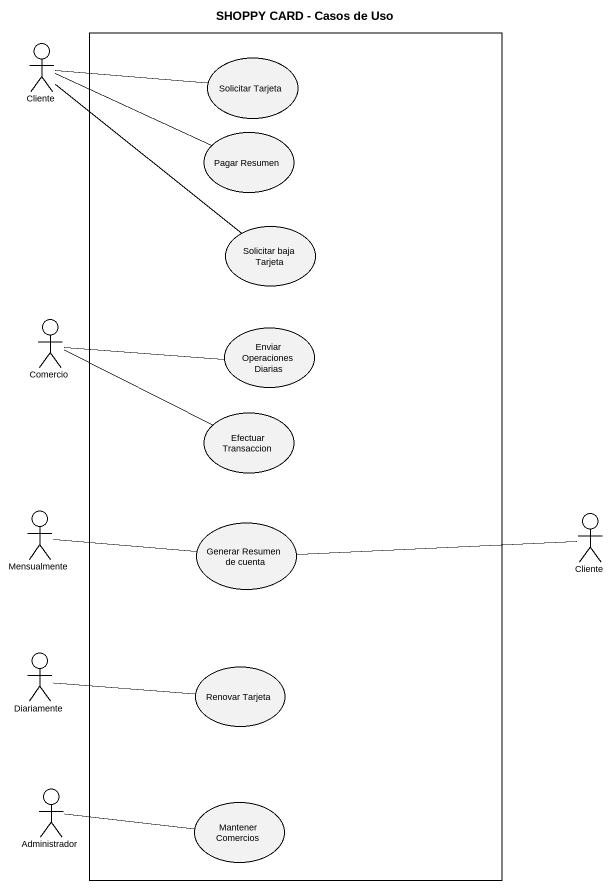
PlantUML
@startuml
title SHOPPY CARD - Casos de Uso
rectangle " " as rectangle1 {
  usecase "Solicitar Tarjeta" as Solicitar_Tarjeta
  usecase "Pagar Resumen" as Pagar_Resumen
  usecase "Solicitar baja Tarjeta" as Solicitar_baja_Tarjeta
  usecase "Enviar Operaciones Diarias" as Enviar_Operaciones_Diarias
  usecase "Efectuar Transaccion" as Efectuar_Transaccion
  usecase "Generar Resumen de cuenta" as Generar_Resumen_de_cuenta
  usecase "Renovar Tarjeta" as Renovar_Tarjeta
  usecase "Mantener Comercios" as Mantener_Comercios
}
actor Cliente
actor Comercio
actor Mensualmente
actor "Cliente" as Cliente_2
actor Diariamente
actor Administrador
Cliente -right- Solicitar_Tarjeta
Cliente -right- Pagar_Resumen
Cliente -- Solicitar_baja_Tarjeta
Comercio -right- Enviar_Operaciones_Diarias
Comercio -right- Efectuar_Transaccion
Mensualmente -right- Generar_Resumen_de_cuenta
Generar_Resumen_de_cuenta -right- Cliente_2
Diariamente -right- Renovar_Tarjeta
Administrador -right- Mantener_Comercios
@enduml
